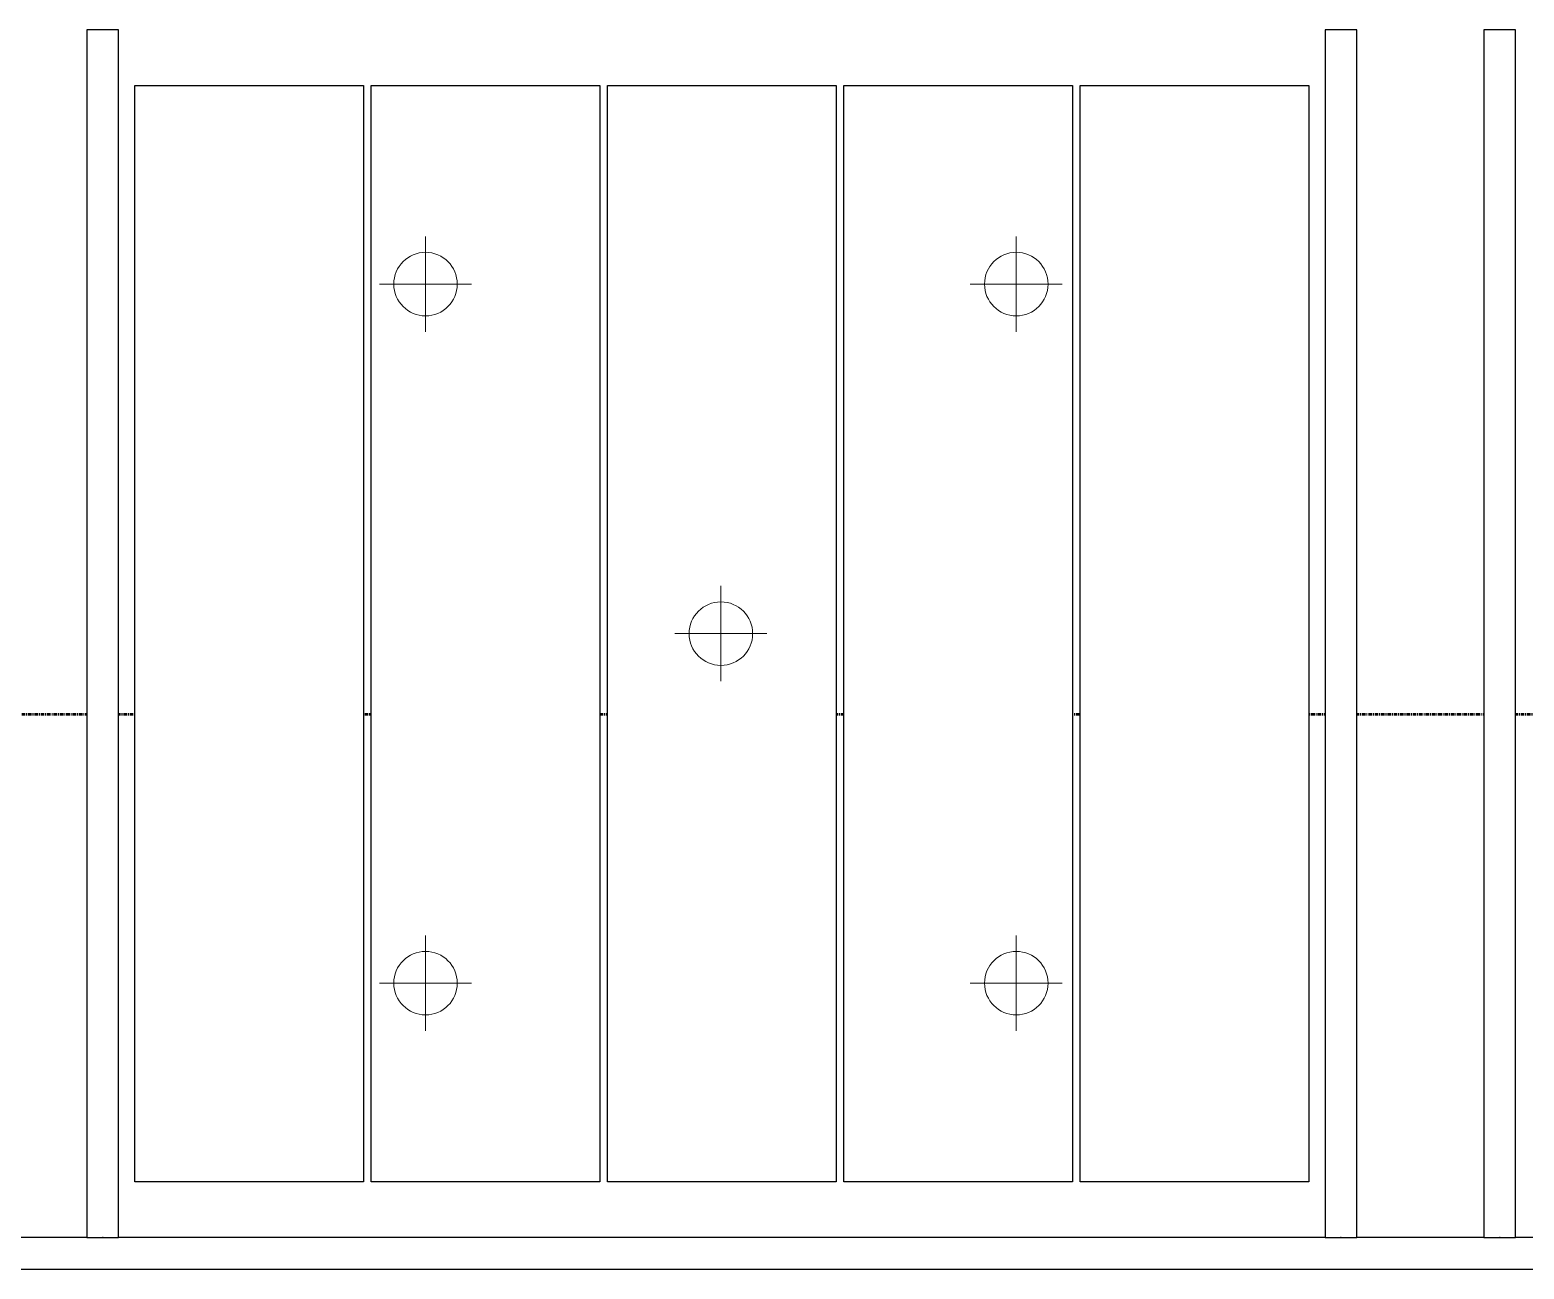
# Model space of a CAD drawing. Header units: millimetres. Extents: x -794334 to -714814, y -17806 to 22403.
# Drawn here: x -766271 to -763919, y -2471 to -521 of the extents above; entities that cross this region are included whole.
import ezdxf
from ezdxf.xclip import XClip

# ---------------------------------------------------------------- set-up
doc = ezdxf.new("R2010")
doc.units = ezdxf.units.MM
doc.header["$XCLIPFRAME"] = 0
doc.linetypes.add('DPA_Grid _ Level 100', pattern=[10, 5.5, -1.6, 1.3, -1.6])
for name, color, linetype in [('000 - WIPEOUT', 250, 'Continuous'), ('A04_TUBE SERIES', 2, 'Continuous'), ('A11_ALU.SOLID SHEET', 2, 'Continuous')]:
    doc.layers.add(name, color=color, linetype=linetype)
for name, color, linetype, lineweight in [('A-DETL-GENF', 2, 'Continuous', 9), ('E-LITE-EQPM', 2, 'Continuous', 9), ('G-ANNO-SECL', 3, 'Continuous', 9)]:
    doc.layers.add(name, color=color, linetype=linetype, lineweight=lineweight)

# ---------------------------------------------------------------- blocks, each defined once
blk = doc.blocks.new('*U1451')
blk.add_attdef('EXTR.OVL-LENGTH_', (-25, -59.1), '', height=5)
blk.add_wipeout([(-25, -25), (25, 25), (25, 12922), (-25, 12972)]).dxf.layer = '000 - WIPEOUT'
at = {"layer": 'A04_TUBE SERIES', "color": 0}
blk.add_lwpolyline([(-25, -25), (25, 25), (25, 12922), (-25, 12972)], close=True, dxfattribs=at)
blk = doc.blocks.new('*U1418')
blk.add_attdef('EXTR.OVL-LENGTH_', (-25, -59.1), '', height=5)
blk.add_wipeout([(-25, 0), (25, 0), (25, 1900), (-25, 1900)]).dxf.layer = '000 - WIPEOUT'
blk.add_point((0, 0))
at = {"layer": 'A04_TUBE SERIES', "color": 0}
blk.add_lwpolyline([(-25, 0), (25, 0), (25, 1900), (-25, 1900)], close=True, dxfattribs=at)
blk = doc.blocks.new('*U1417')
blk.add_attdef('EXTR.OVL-LENGTH_', (-25, -59.1), '', height=5)
blk.add_wipeout([(-25, 0), (25, 0), (25, 1900), (-25, 1900)]).dxf.layer = '000 - WIPEOUT'
blk.add_point((0, 0))
at = {"layer": 'A04_TUBE SERIES', "color": 0}
blk.add_lwpolyline([(-25, 0), (25, 0), (25, 1900), (-25, 1900)], close=True, dxfattribs=at)
blk = doc.blocks.new('*U1524')
at = {"color": 6}
blk.add_point((-37.5, 0), dxfattribs=at)
at = {"color": 3}
for points in [[(-862.5, 924), (862.5, 924), (862.5, 564), (-862.5, 564)], [(-862.5, 552), (862.5, 552), (862.5, 192), (-862.5, 192)], [(-862.5, -192), (862.5, -192), (862.5, -552), (-862.5, -552)], [(-862.5, -564), (862.5, -564), (862.5, -924), (-862.5, -924)]]:
    blk.add_wipeout(points, dxfattribs=at).dxf.layer = '000 - WIPEOUT'
at = {"layer": 'A11_ALU.SOLID SHEET', "color": 0, "linetype": 'ByBlock'}
for points in [[(862.5, 564), (-862.5, 564), (-862.5, 924), (862.5, 924)], [(862.5, 192), (-862.5, 192), (-862.5, 552), (862.5, 552)], [(862.5, -552), (-862.5, -552), (-862.5, -192), (862.5, -192)], [(862.5, -924), (-862.5, -924), (-862.5, -564), (862.5, -564)]]:
    blk.add_lwpolyline(points, close=True, dxfattribs=at)
at = {"color": 3}
blk.add_wipeout([(-862.5, 180), (862.5, 180), (862.5, -180), (-862.5, -180)], dxfattribs=at).dxf.layer = '000 - WIPEOUT'
at = {"layer": 'A11_ALU.SOLID SHEET', "color": 0, "linetype": 'ByBlock'}
blk.add_lwpolyline([(862.5, -180), (-862.5, -180), (-862.5, 180), (862.5, 180)], close=True, dxfattribs=at)
blk = doc.blocks.new('A$Ce4e27ef8')
at = {"layer": 'A04_TUBE SERIES', "color": 2, "rotation": 90}
blk.add_blockref('*U1451', (13222, 275), dxfattribs=at)
at = {"layer": 'A11_ALU.SOLID SHEET', "linetype": 'ByBlock', "rotation": 90}
blk.add_blockref('*U1524', (3449.25, 1250), dxfattribs=at)
at = {"layer": 'A04_TUBE SERIES', "color": 2}
for name, p in [('*U1418', (2474.5, 300)), ('*U1417', (4424, 300)), ('*U1418', (4674, 300))]:
    blk.add_blockref(name, p, dxfattribs=at)
blk = doc.blocks.new('*U1629')
at = {"layer": 'A11_ALU.SOLID SHEET'}
blk.add_blockref('A$Ce4e27ef8', (-23950, -6300.5), dxfattribs=at)
blk = doc.blocks.new('LGF_DL_SAA_LowPower_DL1a1 - LGF_DL_SAA_LowPower_DL1a-12437659-4150-01 CONCOURSE LEVEL - REFLECTED CEILING PLAN')
at = {"layer": 'A-DETL-GENF'}
for p, q in [((0, 75), (0, -75)), ((72.5, 0), (-72.5, 0))]:
    blk.add_line(p, q, dxfattribs=at)
blk.add_circle((0, 0), 50, dxfattribs=at)
blk = doc.blocks.new('LGF_DL_SAA_LowPower_DL1a1 - LGF_DL_SAA_LowPower_DL1a-12438006-4150-01 CONCOURSE LEVEL - REFLECTED CEILING PLAN')
at = {"layer": 'A-DETL-GENF'}
for p, q in [((0, -75), (0, 75)), ((72.5, 0), (-72.5, 0))]:
    blk.add_line(p, q, dxfattribs=at)
blk.add_circle((0, 0), 50, dxfattribs=at)
blk = doc.blocks.new('C-1-PP19-AR-4150-01-B_20250901-115810_EXDOWNLIGHT')
at = {"layer": 'E-LITE-EQPM'}
for name, p, rotation in [('LGF_DL_SAA_LowPower_DL1a1 - LGF_DL_SAA_LowPower_DL1a-12437659-4150-01 CONCOURSE LEVEL - REFLECTED CEILING PLAN', (-20966, -4500.5), 359.9999881697653), ('LGF_DL_SAA_LowPower_DL1a1 - LGF_DL_SAA_LowPower_DL1a-12437659-4150-01 CONCOURSE LEVEL - REFLECTED CEILING PLAN', (-20036, -4500.5), 359.9999881697653), ('LGF_DL_SAA_LowPower_DL1a1 - LGF_DL_SAA_LowPower_DL1a-12437659-4150-01 CONCOURSE LEVEL - REFLECTED CEILING PLAN', (-20501, -5050.5), 359.9999881697653), ('LGF_DL_SAA_LowPower_DL1a1 - LGF_DL_SAA_LowPower_DL1a-12438006-4150-01 CONCOURSE LEVEL - REFLECTED CEILING PLAN', (-20966, -5600.5), 1.18302346677688e-05), ('LGF_DL_SAA_LowPower_DL1a1 - LGF_DL_SAA_LowPower_DL1a-12438006-4150-01 CONCOURSE LEVEL - REFLECTED CEILING PLAN', (-20036, -5600.5), 1.18302346677688e-05)]:
    blk.add_blockref(name, p, dxfattribs=dict(at, rotation=rotation))

msp = doc.modelspace()

# ---------------------------------------------------------------- linework, layer by layer
at = {"layer": 'G-ANNO-SECL', "linetype": 'DPA_Grid _ Level 100', "lineweight": 50}
msp.add_line((-792444.1, -1598.3), (-717748.3, -1598.3), dxfattribs=at)

# ---------------------------------------------------------------- next in the draw order: block references
ref = msp.add_blockref('*U1629', (-744681.2, 3579))
XClip(ref).set_block_clipping_path([(-45802.4668593339, -9620.0029952967), (23702.8690583039, 10334.9999958097)])

# ---------------------------------------------------------------- next in the draw order: block references
ref = msp.add_blockref('C-1-PP19-AR-4150-01-B_20250901-115810_EXDOWNLIGHT', (-744682.4, 3579))
XClip(ref).set_block_clipping_path([(-45801.3280238605, -9620.0029952967), (23704.0078937773, 10334.9999958097)])

doc.saveas('drawing.dxf')
